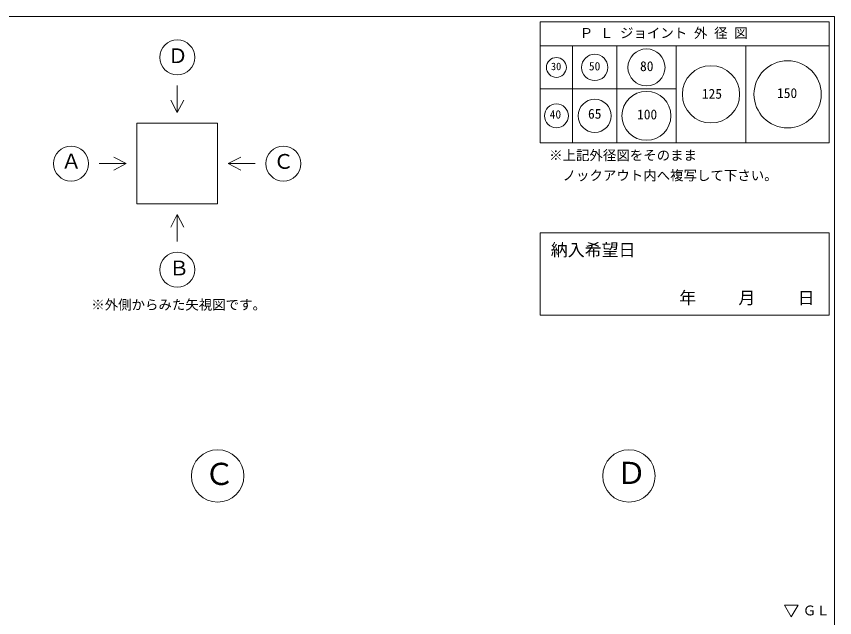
# Model space of a CAD drawing. Units: millimetres, scale not verified. Extents: x -4890 to 18490, y -2287 to 2287.
# Drawn here: x 1846 to 4890, y 50 to 2287 of the extents above; entities that cross this region are included whole.
import ezdxf
from ezdxf.enums import TextEntityAlignment as Align

# ---------------------------------------------------------------- set-up
doc = ezdxf.new("R2010")
doc.units = ezdxf.units.MM
doc.header["$LTSCALE"] = 10
for name, color, linetype, lineweight in [('0-2_waku', 7, 'Continuous', 18), ('0-3_gaikei', 7, 'Continuous', 18), ('0-7_hole', 7, 'Continuous', 18), ('0-D_文字１', 7, 'Continuous', 18)]:
    doc.layers.add(name, color=color, linetype=linetype, lineweight=lineweight)
doc.styles.add('ＭＳ ゴシック', font='')
doc.styles.get('ＭＳ ゴシック').set_extended_font_data('MS Gothic')

msp = doc.modelspace()

# ---------------------------------------------------------------- linework, layer by layer
at = {"layer": '0-2_waku'}
for p, q in [((-1230, 2287.41), (4890, 2287.41)), ((4890, 2287.41), (4890, -1987.59)), ((4890, 2287.41), (4890, -1987.59)), ((3795, 2267.41), (3795, 1817.41)), ((3795, 2267.41), (4870, 2267.41)), ((3795, 2267.41), (4870, 2267.41)), ((3795, 2267.41), (4870, 2267.41)), ((3795, 2267.41), (3795, 1817.41)), ((3795, 2267.41), (4870, 2267.41)), ((3795, 2267.41), (4870, 2267.41)), ((3795, 2267.41), (4870, 2267.41)), ((4870, 2267.41), (4870, 1817.41)), ((4870, 2267.41), (4870, 1817.41)), ((3795, 2177.41), (4870, 2177.41)), ((3915, 2177.41), (3915, 1817.41)), ((4080, 2177.41), (4080, 1817.41)), ((4300, 2177.41), (4300, 1817.41)), ((4560, 2177.41), (4560, 1817.41)), ((3795, 2017.41), (4300, 2017.41)), ((3795, 1817.41), (4870, 1817.41)), ((3795, 1817.41), (4870, 1817.41)), ((3795, 1482.12), (3795, 1175.41)), ((3795, 1482.12), (4870, 1482.12)), ((4870, 1482.12), (4870, 1175.41)), ((3795, 1175.41), (4870, 1175.41))]:
    msp.add_line(p, q, dxfattribs=at)
at = {"layer": '0-3_gaikei'}
for p, q in [((2444.61, 2029.63), (2444.61, 1929.63)), ((2444.61, 1929.63), (2420.48, 1976)), ((2444.61, 1929.63), (2468.74, 1976)), ((2294.61, 1889.63), (2594.61, 1889.63)), ((2294.61, 1889.63), (2294.61, 1589.63)), ((2594.61, 1889.63), (2594.61, 1589.63)), ((2154.61, 1739.63), (2254.61, 1739.63)), ((2254.61, 1739.63), (2208.23, 1763.75)), ((2254.61, 1739.63), (2208.23, 1715.5)), ((2634.61, 1739.63), (2680.99, 1763.75)), ((2294.61, 1589.63), (2594.61, 1589.63)), ((2444.61, 1549.63), (2420.48, 1503.25)), ((2444.61, 1549.63), (2468.74, 1503.25)), ((2444.61, 1449.63), (2444.61, 1549.63))]:
    msp.add_line(p, q, dxfattribs=at)
msp.add_lwpolyline([(2734.61, 1739.63), (2634.61, 1739.63), (2680.99, 1715.5)], dxfattribs=at)
for centre, radius in [((2444.61, 2134.63), 65), ((2049.61, 1739.63), 65), ((2839.61, 1739.63), 65), ((2444.61, 1344.63), 65), ((2595, 577.41), 97.5), ((4125, 577.41), 97.5)]:
    msp.add_circle(centre, radius, dxfattribs=at)
at = {"layer": '0-7_hole'}
for centre, radius in [((4190, 2097.41), 69), ((3855, 2097.41), 37), ((3997.5, 2097.41), 49), ((4430, 1997.41), 106.5), ((4715, 1997.41), 125), ((3997.5, 1917.41), 61.5), ((4190, 1917.41), 91), ((3855, 1917.41), 44.5)]:
    msp.add_circle(centre, radius, dxfattribs=at)
at = {"layer": '0-D_文字１'}
for p, q in [((4728.74, 53.16), (4703.54, 96.1)), ((4703.54, 96.1), (4753.94, 96.1)), ((4728.74, 53.16), (4753.94, 96.1))]:
    msp.add_line(p, q, dxfattribs=at)

# ---------------------------------------------------------------- texts
at = {"layer": '0-7_hole', "style": 'ＭＳ ゴシック'}
for s, height, p in [('30', 28.04, (3834.95, 2078.87)), ('50', 31.16, (3975.91, 2077.06)), ('80', 36.66, (4166.18, 2072.72)), ('125', 36.66, (4396.28, 1969.98)), ('150', 36.66, (4675.82, 1972.64)), ('40', 31.16, (3830.28, 1897.81)), ('65', 36.66, (3972.72, 1895.68)), ('100', 36.66, (4155.06, 1893.23))]:
    msp.add_text(s, height=height, dxfattribs=at).set_placement(p, align=Align.BOTTOM_LEFT)
at = {"layer": '0-D_文字１', "style": 'ＭＳ ゴシック'}
for s, height, p in [('Ｐ Ｌ ジョイント 外 径 図', 36.66, (3941.92, 2196.23)), ('Ｄ', 54.99, (2409.2, 2096.83)), ('Ａ', 54.99, (2013, 1704.69)), ('Ｃ', 54.99, (2802.78, 1703.68)), ('※上記外径図をそのまま', 36.66, (3827.95, 1741.21)), ('\u3000ノックアウト内へ複写して下さい。', 36.66, (3827.95, 1666.21)), ('納入希望日', 46.19, (3834.18, 1381.63)), ('Ｂ', 54.99, (2413.95, 1307.21)), ('\u3000\u3000\u3000年     月     日', 46.19, (4122.89, 1203.18)), ('※外側からみた矢視図です。', 36.66, (2124.81, 1185.26)), ('Ｃ', 82.48, (2545.01, 519.06)), ('Ｄ', 82.48, (4077.81, 522.77)), ('ＧＬ', 36.66, (4771.54, 47.62))]:
    msp.add_text(s, height=height, dxfattribs=at).set_placement(p, align=Align.BOTTOM_LEFT)

doc.saveas('drawing.dxf')
